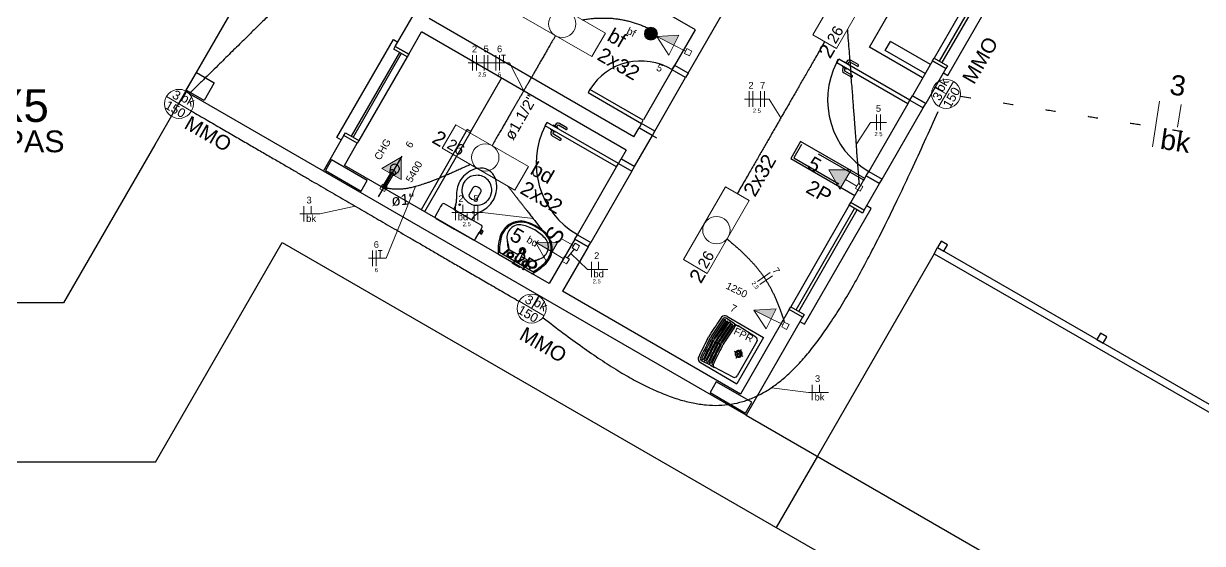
# Model space of a CAD drawing. Extents: x 175 to 700, y 53 to 250.
# Drawn here: x 375.33 to 386.81, y 181.59 to 186.64 of the extents above; entities that cross this region are included whole.
import ezdxf

# ---------------------------------------------------------------- set-up
doc = ezdxf.new("R2010")
doc.units = 0
doc.header["$LTSCALE"] = 2
for name, pattern in [('DOT2', [3.175, 0, -3.175]), ('HIDDEN', [9.525, 6.35, -3.175]), ('TRAÇO-2PTOS_P', [0.625, 0.25, -0.125, 0, -0.125, 0, -0.125])]:
    doc.linetypes.add(name, pattern=pattern)
doc.layers.get('0').update_dxf_attribs({"linetype": 'CONTINUOUS'})
for name, color, linetype in [('A-JANEL', 3, 'CONTINUOUS'), ('A-PARED', 5, 'CONTINUOUS'), ('A-PAREDE', 5, 'CONTINUOUS'), ('A-PISOS-NIVEL', 1, 'CONTINUOUS'), ('A-SOLEIRA', 1, 'CONTINUOUS'), ('ARQ-ALV-VISTA2', 2, 'CONTINUOUS'), ('ARQ-BNC-VISTA', 1, 'CONTINUOUS'), ('ARQ-COB-PROJ', 8, 'TRAÇO-2PTOS_P'), ('ARQ-ESQ-VISTA1', 2, 'CONTINUOUS')]:
    doc.layers.add(name, color=color, linetype=linetype)
for name, color, linetype, lineweight in [('EL-Condutos', 4, 'CONTINUOUS', 30), ('EL-Fios', 9, 'CONTINUOUS', 20), ('EL-Textos condutos', 7, 'CONTINUOUS', 20), ('EL-Textos fios', 7, 'CONTINUOUS', 20), ('EL-Textos pontos', 5, 'CONTINUOUS', 20), ('P-SIMBOL', 5, 'CONTINUOUS', 20)]:
    doc.layers.add(name, color=color, linetype=linetype, lineweight=lineweight)
doc.styles.add('Arial', font='arial.ttf')

msp = doc.modelspace()

# ---------------------------------------------------------------- hatches: boundary and pattern name
at = {"layer": 'P-SIMBOL', "linetype": 'Continuous'}
for points in [[(381.664, 186.433), (381.497, 186.517), (381.713, 186.53)], [(379.009, 185.127), (379.009, 185.343), (378.822, 185.235)], [(383.389, 185.221), (383.173, 185.22), (383.281, 185.033)], [(380.478, 184.422), (380.316, 184.516), (380.532, 184.515)], [(382.612, 183.772), (382.444, 183.856), (382.66, 183.869)]]:
    msp.add_hatch(color=256, dxfattribs=at).paths.add_polyline_path(points)

# ---------------------------------------------------------------- linework, layer by layer
at = {"color": 8, "linetype": 'Continuous'}
msp.add_line((381.649, 186.196), (381.674, 186.239), dxfattribs=at)
at = {"color": 8}
msp.add_line((383.248, 186.266), (383.268, 186.301), dxfattribs=at)
at = {"color": 251}
for p, q in [((384.197, 184.405), (384.232, 184.466)), ((384.197, 184.405), (387.421, 182.546)), ((384.232, 184.466), (387.396, 182.641))]:
    msp.add_line(p, q, dxfattribs=at)
at = {"layer": 'A-JANEL', "color": 251}
msp.add_line((382.917, 183.788), (382.787, 183.862), dxfattribs=at)
at = {"layer": 'A-PARED', "color": 251}
msp.add_lwpolyline([(377.191, 186.069), (377.091, 185.896), (376.918, 185.996), (377.018, 186.169)], close=True, dxfattribs=at)
at = {"layer": 'A-PAREDE', "color": 251}
for p, q in [((381.874, 186.583), (379.882, 187.732)), ((381.804, 186.161), (382.354, 187.114)), ((378.953, 186.421), (379.203, 186.855)), ((381.275, 185.543), (379.282, 186.692)), ((381.674, 186.236), (381.874, 186.583)), ((379.083, 186.346), (379.207, 186.562)), ((381.2, 185.413), (379.207, 186.562)), ((379.083, 186.346), (378.953, 186.421)), ((381.804, 186.161), (381.674, 186.236)), ((381.804, 186.161), (381.674, 186.236)), ((381.804, 186.161), (381.674, 186.236)), ((378.253, 185.208), (378.453, 185.555)), ((381.28, 185.252), (381.455, 185.555)), ((381.455, 185.555), (381.325, 185.63)), ((381.498, 185.53), (381.368, 185.605)), ((382.368, 182.835), (378.253, 185.208)), ((382.313, 183.04), (380.58, 184.039)), ((382.787, 183.862), (382.313, 183.04)), ((382.917, 183.788), (382.787, 183.862)), ((382.917, 183.788), (382.368, 182.835))]:
    msp.add_line(p, q, dxfattribs=at)
for points in [[(378.68, 185.118), (378.333, 185.318), (378.274, 185.214), (378.62, 185.014)], [(382.422, 182.959), (382.076, 183.159), (382.016, 183.055), (382.362, 182.855)]]:
    msp.add_lwpolyline(points, close=True, dxfattribs=at)
at = {"layer": 'A-PISOS-NIVEL', "color": 251}
for p, q in [((376.91, 185.983), (380.046, 191.418)), ((376.91, 185.983), (376.511, 185.29)), ((378.253, 185.208), (376.91, 185.983)), ((376.612, 185.465), (375.723, 183.926)), ((376.618, 182.376), (377.853, 184.515)), ((377.853, 184.515), (386.318, 179.632)), ((384.197, 184.405), (383.061, 182.435)), ((375.723, 183.926), (372.848, 183.926)), ((382.368, 182.835), (386.285, 180.575)), ((376.618, 182.376), (372.848, 182.376)), ((383.061, 182.435), (382.661, 181.742))]:
    msp.add_line(p, q, dxfattribs=at)
for points in [[(384.267, 184.527), (384.232, 184.466), (384.293, 184.431), (384.328, 184.492), (384.267, 184.527)], [(385.818, 183.632), (385.783, 183.571), (385.844, 183.536), (385.879, 183.597), (385.818, 183.632)]]:
    msp.add_lwpolyline(points, dxfattribs=at)
at = {"layer": 'A-SOLEIRA', "color": 251}
for p, q in [((381.647, 186.194), (381.37, 185.708)), ((379.687, 185.593), (379.987, 186.113)), ((381.48, 185.598), (381.779, 186.118))]:
    msp.add_line(p, q, dxfattribs=at)
msp.add_arc((381.343, 185.697), 0.583, 58.302, 148.302, dxfattribs=at)
at = {"layer": 'ARQ-ALV-VISTA2', "color": 251, "ltscale": 0.1}
msp.add_lwpolyline([(383.512, 185.119), (383.522, 185.136), (382.898, 185.496), (382.803, 185.331), (383.427, 184.971)], dxfattribs=at)
at = {"layer": 'ARQ-BNC-VISTA', "color": 251}
for p, q in [((383.567, 186.414), (384.316, 187.714)), ((382.255, 183.724), (382.172, 183.777)), ((382.181, 183.797), (382.538, 183.591)), ((382.255, 183.724), (382.292, 183.701)), ((381.988, 183.57), (382.004, 183.599)), ((382.021, 183.627), (382.004, 183.598)), ((382.037, 183.616), (382.022, 183.588)), ((382.049, 183.607), (382.035, 183.581)), ((382.256, 183.692), (382.259, 183.696)), ((382.463, 183.592), (382.289, 183.702)), ((382.006, 183.562), (382.022, 183.589)), ((382.02, 183.556), (382.035, 183.581)), ((382.035, 183.549), (382.049, 183.573)), ((382.044, 183.545), (382.058, 183.568)), ((382.063, 183.597), (382.049, 183.573)), ((382.071, 183.591), (382.058, 183.568)), ((382.06, 183.538), (382.072, 183.559)), ((382.069, 183.534), (382.081, 183.554)), ((382.085, 183.581), (382.072, 183.559)), ((382.093, 183.575), (382.081, 183.554)), ((382.084, 183.527), (382.095, 183.546)), ((382.093, 183.523), (382.104, 183.541)), ((382.106, 183.565), (382.095, 183.546)), ((382.114, 183.559), (382.104, 183.541)), ((382.108, 183.517), (382.118, 183.533)), ((382.127, 183.549), (382.118, 183.533)), ((382.119, 183.512), (382.128, 183.527)), ((382.136, 183.543), (382.128, 183.527)), ((382.134, 183.506), (382.142, 183.519)), ((382.15, 183.533), (382.142, 183.519)), ((382.538, 183.591), (382.278, 183.14)), ((382.473, 183.551), (382.28, 183.216)), ((382.338, 183.406), (382.253, 183.455)), ((382.271, 183.388), (382.295, 183.431)), ((382.32, 183.473), (382.295, 183.431)), ((381.922, 183.346), (382.278, 183.14)), ((382.021, 183.319), (381.934, 183.364)), ((382.021, 183.319), (382.06, 183.299)), ((382.05, 183.334), (382.047, 183.329)), ((382.24, 183.205), (382.057, 183.3))]:
    msp.add_line(p, q, dxfattribs=at)
for centre, radius, start, end in [((387.286, 180.218), 6.272, 145.3086, 147.0756), ((387.286, 180.218), 6.252, 145.3733, 147.0864), ((387.286, 180.218), 6.237, 145.3733, 147.0945), ((387.286, 180.218), 6.221, 145.3733, 147.1035), ((387.286, 180.218), 6.21, 145.3733, 147.1092), ((387.286, 180.218), 6.194, 145.3733, 147.1184), ((387.286, 180.218), 6.184, 145.3733, 147.1239), ((387.286, 180.218), 6.167, 145.3733, 147.1331), ((387.286, 180.218), 6.157, 145.3733, 147.1387), ((382.16, 183.759), 0.043, 59.4761, 137.4312), ((382.16, 183.758), 0.0225, 57.5313, 145.3733), ((382.16, 183.758), 0.00825, 322.2965, 148.4501), ((382.183, 183.743), 0.00847, 316.4696, 154.277), ((382.206, 183.729), 0.00855, 309.8437, 160.9029), ((382.227, 183.714), 0.00857, 309.4878, 161.2588), ((387.286, 180.218), 6.141, 145.3733, 147.1479), ((387.286, 180.218), 6.129, 145.3733, 147.1543), ((387.286, 180.218), 6.113, 145.3733, 147.1637), ((382.25, 183.698), 0.00851, 337.8973, 159.6621), ((382.277, 183.683), 0.0225, 57.5313, 145.0181), ((387.575, 180.719), 6.272, 152.97, 154.737), ((387.575, 180.719), 6.252, 152.9592, 154.6723), ((387.575, 180.719), 6.237, 152.9511, 154.6723), ((387.575, 180.719), 6.221, 152.9421, 154.6723), ((387.575, 180.719), 6.21, 152.9364, 154.6723), ((387.575, 180.719), 6.194, 152.9272, 154.6723), ((387.575, 180.719), 6.184, 152.9216, 154.6723), ((387.575, 180.719), 6.167, 152.9125, 154.6723), ((387.575, 180.719), 6.157, 152.9069, 154.6723), ((387.575, 180.719), 6.141, 152.8977, 154.6723), ((387.575, 180.719), 6.129, 152.8913, 154.6723), ((387.575, 180.719), 6.113, 152.8819, 154.6723), ((382.447, 183.566), 0.03, 330.0228, 57.5313), ((381.943, 183.383), 0.043, 162.6144, 240.5695), ((381.944, 183.384), 0.0225, 154.6723, 242.5143), ((381.944, 183.384), 0.00825, 151.5955, 337.7491), ((381.968, 183.371), 0.00847, 145.7686, 343.576), ((382.295, 183.431), 0.0341, 150.0228, 330.0228), ((382.295, 183.431), 0.0341, 150.0228, 330.0228), ((382.295, 183.431), 0.0341, 330.0228, 150.0228), ((382.295, 183.431), 0.0341, 330.0228, 150.0228), ((382.295, 183.431), 0.0219, 150.0228, 330.0228), ((382.295, 183.431), 0.0219, 150.0228, 330.0228), ((382.295, 183.431), 0.0219, 330.0228, 150.0228), ((382.295, 183.431), 0.0219, 330.0228, 150.0228), ((381.992, 183.359), 0.00855, 139.1427, 350.2019), ((382.016, 183.348), 0.00857, 138.7868, 350.5578), ((382.041, 183.336), 0.00851, 140.3834, 322.1483), ((382.068, 183.32), 0.0225, 155.0275, 242.5143), ((382.254, 183.231), 0.03, 242.5143, 330.0228)]:
    msp.add_arc(centre, radius, start, end, dxfattribs=at)
at = {"layer": 'ARQ-COB-PROJ', "color": 251, "linetype": 'HIDDEN', "ltscale": 0.04}
msp.add_lwpolyline([(383.512, 185.119), (382.905, 185.468), (382.831, 185.338), (383.437, 184.989)], dxfattribs=at)
at = {"layer": 'ARQ-ESQ-VISTA1', "color": 251}
for p, q in [((384.768, 187.297), (384.198, 186.309)), ((384.25, 186.279), (384.82, 187.267)), ((384.276, 186.264), (384.846, 187.252)), ((383.722, 186.383), (383.772, 186.469)), ((384.161, 186.245), (383.772, 186.469)), ((378.994, 186.362), (378.524, 185.548)), ((379.011, 186.352), (378.542, 185.538)), ((384.086, 186.115), (383.567, 186.414)), ((384.111, 186.158), (383.722, 186.383)), ((379.068, 186.32), (378.598, 185.506)), ((383.249, 186.263), (383.269, 186.298)), ((383.942, 185.863), (383.249, 186.263)), ((383.961, 185.898), (383.269, 186.298)), ((383.328, 186.27), (383.325, 186.265)), ((383.371, 186.245), (383.328, 186.27)), ((383.348, 186.275), (383.341, 186.262)), ((383.365, 186.265), (383.358, 186.252)), ((383.371, 186.245), (383.368, 186.24)), ((383.448, 186.229), (383.379, 186.269)), ((383.458, 186.246), (383.389, 186.286)), ((384.183, 186.283), (383.986, 185.941)), ((384.313, 186.208), (384.183, 186.283)), ((384.313, 186.208), (384.183, 186.283)), ((384.183, 186.283), (384.313, 186.208)), ((384.313, 186.208), (384.183, 186.283)), ((383.303, 186.226), (383.305, 186.231)), ((383.346, 186.201), (383.303, 186.226)), ((383.308, 186.206), (383.316, 186.219)), ((383.388, 186.125), (383.319, 186.165)), ((383.325, 186.196), (383.333, 186.209)), ((383.398, 186.142), (383.329, 186.182)), ((383.346, 186.201), (383.348, 186.206)), ((384.313, 186.208), (384.116, 185.866)), ((383.942, 185.863), (383.961, 185.898)), ((383.961, 185.898), (383.986, 185.941)), ((383.961, 185.898), (384.091, 185.823)), ((383.986, 185.941), (384.116, 185.866)), ((384.116, 185.866), (383.986, 185.941)), ((383.942, 185.863), (383.562, 185.205)), ((383.692, 185.13), (384.091, 185.823)), ((384.091, 185.823), (384.116, 185.866)), ((380.412, 185.648), (380.432, 185.683)), ((381.125, 185.283), (380.432, 185.683)), ((380.622, 185.631), (380.552, 185.671)), ((378.583, 185.48), (378.453, 185.555)), ((379.653, 185.613), (379.203, 184.833)), ((379.687, 185.593), (379.238, 184.813)), ((379.687, 185.593), (379.653, 185.613)), ((381.105, 185.249), (380.412, 185.648)), ((380.466, 185.611), (380.468, 185.616)), ((380.509, 185.586), (380.466, 185.611)), ((380.471, 185.591), (380.479, 185.604)), ((380.552, 185.51), (380.482, 185.55)), ((380.491, 185.655), (380.488, 185.65)), ((380.489, 185.581), (380.496, 185.594)), ((380.534, 185.63), (380.491, 185.655)), ((380.562, 185.527), (380.492, 185.567)), ((380.511, 185.66), (380.504, 185.647)), ((380.509, 185.586), (380.512, 185.591)), ((380.529, 185.65), (380.521, 185.637)), ((380.534, 185.63), (380.532, 185.625)), ((380.612, 185.614), (380.542, 185.654)), ((381.275, 185.543), (381.325, 185.63)), ((378.458, 185.263), (378.583, 185.48)), ((378.789, 184.957), (379.019, 185.355)), ((381.125, 185.283), (381.15, 185.327)), ((381.2, 185.413), (381.15, 185.327)), ((381.28, 185.252), (381.15, 185.327)), ((381.15, 185.327), (381.28, 185.252)), ((380.45, 184.114), (378.458, 185.263)), ((378.906, 185.244), (378.901, 185.21)), ((380.725, 184.59), (381.105, 185.249)), ((381.255, 185.208), (380.855, 184.515)), ((381.105, 185.249), (381.125, 185.283)), ((381.125, 185.283), (381.255, 185.208)), ((381.255, 185.208), (381.28, 185.252)), ((383.537, 185.162), (383.562, 185.205)), ((383.562, 185.205), (383.692, 185.13)), ((378.911, 185.198), (378.826, 185.051)), ((378.852, 185.036), (378.937, 185.183)), ((378.937, 185.183), (378.911, 185.198)), ((378.948, 185.174), (378.98, 185.202)), ((383.387, 184.902), (383.537, 185.162)), ((383.537, 185.162), (383.667, 185.087)), ((383.667, 185.087), (383.537, 185.162)), ((383.667, 185.087), (383.692, 185.13)), ((378.826, 185.051), (378.852, 185.036)), ((379.709, 185.047), (379.667, 184.973)), ((379.744, 184.929), (379.786, 185.003)), ((383.517, 184.827), (383.667, 185.087)), ((379.394, 184.863), (379.379, 184.837)), ((379.406, 184.882), (379.394, 184.863)), ((379.521, 184.838), (379.431, 184.89)), ((379.541, 184.879), (379.521, 184.838)), ((383.372, 184.876), (382.802, 183.888)), ((383.517, 184.827), (383.387, 184.902)), ((379.379, 184.837), (379.343, 184.773)), ((379.349, 184.749), (379.529, 184.645)), ((379.699, 184.735), (379.724, 184.773)), ((382.854, 183.859), (383.424, 184.846)), ((382.88, 183.844), (383.45, 184.831)), ((379.529, 184.645), (379.708, 184.542)), ((379.789, 184.683), (379.699, 184.735)), ((379.784, 184.638), (379.795, 184.657)), ((379.794, 184.632), (379.784, 184.638)), ((379.796, 184.635), (379.794, 184.632)), ((379.809, 184.627), (379.796, 184.635)), ((379.733, 184.549), (379.769, 184.612)), ((379.769, 184.612), (379.779, 184.606)), ((379.779, 184.606), (379.778, 184.603)), ((379.778, 184.603), (379.791, 184.595)), ((379.791, 184.595), (379.8, 184.611)), ((379.8, 184.611), (379.809, 184.627)), ((380.7, 184.547), (380.45, 184.114)), ((380.7, 184.547), (380.725, 184.59)), ((380.83, 184.472), (380.7, 184.547)), ((380.7, 184.547), (380.83, 184.472)), ((380.725, 184.59), (380.855, 184.515)), ((380.29, 184.229), (379.967, 184.416)), ((379.996, 184.399), (380.058, 184.452)), ((379.997, 184.398), (380.064, 184.443)), ((380.15, 184.393), (380.064, 184.443)), ((380.13, 184.363), (380.184, 184.442)), ((380.164, 184.344), (380.204, 184.43)), ((380.83, 184.472), (380.58, 184.039)), ((380.83, 184.472), (380.855, 184.515)), ((379.955, 184.4), (380.282, 184.211)), ((380.262, 184.329), (380.179, 184.377)), ((380.257, 184.249), (380.267, 184.266)), ((380.26, 184.247), (380.27, 184.264)), ((380.261, 184.255), (380.262, 184.27)), ((380.263, 184.26), (380.265, 184.267))]:
    msp.add_line(p, q, dxfattribs=at)
at = {"layer": 'ARQ-ESQ-VISTA1', "color": 251, "linetype": 'Continuous'}
for p, q in [((381.649, 186.193), (381.674, 186.236)), ((381.779, 186.118), (381.649, 186.193)), ((381.804, 186.161), (381.674, 186.236)), ((381.804, 186.161), (381.779, 186.118)), ((380.847, 186.003), (380.83, 185.973)), ((380.83, 185.973), (381.35, 185.673)), ((381.367, 185.703), (380.847, 186.003)), ((381.35, 185.673), (381.325, 185.63)), ((381.35, 185.673), (381.367, 185.703)), ((381.48, 185.598), (381.35, 185.673)), ((381.325, 185.63), (381.455, 185.555)), ((381.455, 185.555), (381.48, 185.598))]:
    msp.add_line(p, q, dxfattribs=at)
at = {"layer": 'ARQ-ESQ-VISTA1', "color": 251}
for points in [[(384.288, 186.164), (384.332, 186.14), (384.981, 187.266), (384.938, 187.291)], [(378.428, 185.511), (378.385, 185.536), (378.934, 186.489), (378.978, 186.464)], [(382.892, 183.744), (382.936, 183.719), (383.585, 184.846), (383.542, 184.871)], [(379.521, 184.838), (379.61, 184.786), (379.699, 184.735)], [(379.784, 184.638), (379.769, 184.612)], [(379.779, 184.606), (379.794, 184.632)]]:
    msp.add_lwpolyline(points, dxfattribs=at)
for points in [[(379.083, 186.346), (379.068, 186.32), (378.938, 186.395), (378.953, 186.421)], [(384.328, 186.234), (384.313, 186.208), (384.183, 186.283), (384.198, 186.309)], [(378.598, 185.506), (378.583, 185.48), (378.453, 185.555), (378.468, 185.581)], [(383.517, 184.827), (383.502, 184.801), (383.372, 184.876), (383.387, 184.902)], [(382.932, 183.814), (382.917, 183.788), (382.787, 183.862), (382.802, 183.888)]]:
    msp.add_lwpolyline(points, close=True, dxfattribs=at)
for centre, radius in [((379.579, 184.882), 0.0075), ((379.709, 184.807), 0.0075), ((380.072, 184.393), 0.03), ((380.072, 184.393), 0.02), ((380.218, 184.309), 0.03), ((380.218, 184.309), 0.02), ((380.288, 184.3), 0.04), ((380.288, 184.3), 0.037)]:
    msp.add_circle(centre, radius, dxfattribs=at)
for centre, radius, start, end in [((383.961, 185.899), 0.8, 152.8888, 240.0945), ((383.374, 186.26), 0.03, 60.0228, 150.0228), ((383.374, 186.26), 0.01, 60.0228, 150.0228), ((383.453, 186.237), 0.01, 240.0228, 60.0228), ((383.334, 186.191), 0.03, 150.0228, 240.0228), ((383.334, 186.191), 0.01, 150.0228, 240.0228), ((383.393, 186.133), 0.01, 240.0228, 60.0228), ((380.537, 185.645), 0.03, 60.0228, 150.0228), ((381.124, 185.284), 0.8, 152.8888, 240.0945), ((380.497, 185.576), 0.03, 150.0228, 240.0228), ((380.497, 185.576), 0.01, 150.0228, 240.0228), ((380.537, 185.645), 0.01, 60.0228, 150.0228), ((380.617, 185.622), 0.01, 240.0228, 60.0228), ((380.557, 185.519), 0.01, 240.0228, 60.0228), ((378.919, 185.199), 0.021, 150.0228, 176.4528), ((378.919, 185.199), 0.021, 123.5928, 150.0228), ((378.941, 185.238), 0.0357, 150.0228, 171.433), ((378.921, 185.195), 0.0258, 99.8284, 123.5928), ((378.941, 185.238), 0.0357, 125.0377, 150.0228), ((378.922, 185.191), 0.0303, 79.0663, 99.8284), ((378.944, 185.234), 0.0407, 101.6563, 125.0377), ((378.921, 185.185), 0.0359, 60.0228, 79.0663), ((378.945, 185.23), 0.045, 80.236, 101.6563), ((378.921, 185.185), 0.0359, 40.9793, 60.0228), ((378.925, 185.189), 0.0303, 20.2172, 40.9793), ((378.944, 185.225), 0.0505, 60.0228, 80.236), ((378.944, 185.225), 0.0505, 39.8096, 60.0228), ((378.957, 185.229), 0.0357, 310.5734, 330.0228), ((378.948, 185.228), 0.045, 18.3893, 39.8096), ((378.957, 185.229), 0.0357, 330.0228, 355.0079), ((378.952, 185.23), 0.0407, 355.0079, 18.3893), ((379.798, 184.994), 0.245, 100.6038, 123.0599), ((379.784, 185.086), 0.152, 60.1993, 101.4599), ((379.783, 185.087), 0.152, 18.5857, 59.8463), ((378.924, 185.199), 0.0258, 176.4528, 200.2172), ((378.928, 185.201), 0.0303, 200.2172, 214.247), ((378.931, 185.199), 0.0303, 265.7986, 279.8284), ((378.932, 185.194), 0.0258, 279.8284, 303.5928), ((378.934, 185.19), 0.021, 303.5928, 330.0228), ((378.934, 185.19), 0.021, 330.0228, 356.4528), ((378.929, 185.191), 0.0258, 356.4528, 20.2172), ((379.785, 184.998), 0.233, 141.5696, 161.3401), ((379.799, 184.99), 0.248, 122.6074, 142.0789), ((379.754, 185.017), 0.155, 125.7383, 159.744), ((379.748, 185.018), 0.15, 85.1957, 124.0372), ((379.746, 185.018), 0.15, 60.7131, 84.4904), ((379.743, 185.02), 0.15, 35.5552, 59.3325), ((379.742, 185.022), 0.15, 356.0084, 34.8499), ((379.696, 185.054), 0.245, 356.9857, 19.4418), ((379.816, 184.972), 0.269, 173.744, 187.933), ((379.819, 184.978), 0.272, 159.7048, 175.2352), ((379.742, 185.022), 0.142, 160.1277, 197.0371), ((379.749, 185.025), 0.149, 197.2896, 239.648), ((379.731, 185.033), 0.0256, 85.6705, 147.598), ((379.723, 184.981), 0.078, 37.4029, 82.6427), ((379.763, 185.014), 0.0256, 332.4476, 34.3751), ((379.737, 185.026), 0.155, 320.3016, 354.3073), ((379.692, 185.052), 0.248, 337.9667, 357.4382), ((379.422, 184.874), 0.0182, 60.596, 152.5459), ((379.338, 184.952), 0.215, 339.9769, 345.4295), ((379.398, 184.927), 0.151, 348.933, 2.8453), ((379.729, 184.993), 0.0653, 197.0875, 282.9581), ((379.747, 185.026), 0.149, 240.3976, 282.756), ((379.748, 185.019), 0.142, 283.0085, 319.9179), ((379.672, 185.064), 0.272, 304.8104, 320.3408), ((379.706, 185.044), 0.233, 318.7054, 338.476), ((379.358, 184.764), 0.0179, 149.6157, 240.3624), ((379.89, 184.634), 0.215, 134.6161, 140.0687), ((379.838, 184.674), 0.151, 117.2003, 131.1126), ((379.668, 185.057), 0.269, 292.1126, 306.3016), ((379.78, 184.667), 0.0182, 327.4997, 59.4496), ((380.174, 184.511), 0.21, 68.1482, 165.1343), ((380.177, 184.512), 0.2, 67.9079, 164.7411), ((380.162, 184.563), 0.123, 77.6098, 190.5825), ((380.098, 184.269), 0.424, 60.0228, 77.6098), ((380.031, 184.154), 0.587, 60.0228, 67.9079), ((380.031, 184.154), 0.595, 60.0228, 68.1482), ((380.098, 184.269), 0.424, 42.4358, 60.0228), ((380.031, 184.154), 0.587, 52.1377, 60.0228), ((380.031, 184.154), 0.595, 51.8974, 60.0228), ((379.717, 184.557), 0.0179, 239.6832, 330.4299), ((380.471, 184.432), 0.518, 165.1343, 183.5727), ((380.471, 184.432), 0.505, 164.7411, 181.8156), ((386.728, 185.194), 6.719, 185.5825, 186.188), ((386.646, 185.774), 6.719, 190.5825, 191.3505), ((380.32, 184.472), 0.123, 289.4631, 42.4358), ((380.269, 184.459), 0.2, 315.3045, 52.1377), ((380.269, 184.456), 0.21, 314.9113, 51.8974), ((380.062, 184.471), 0.0137, 186.188, 248.2939), ((380.07, 184.454), 0.0126, 191.3505, 240.0228), ((380.191, 184.431), 0.0315, 267.9716, 212.79), ((380.191, 184.431), 0.021, 280.9483, 200.3137), ((380.194, 184.435), 0.0118, 334.8352, 145.2104), ((380.145, 184.351), 0.03, 98.8271, 21.2185), ((380.145, 184.351), 0.02, 140.398, 339.6476), ((380.052, 184.674), 0.518, 296.4729, 314.9113), ((380.052, 184.674), 0.505, 298.23, 315.3045), ((378.122, 190.691), 6.719, 288.9569, 289.4631), ((377.578, 190.471), 6.719, 293.9924, 294.4631)]:
    msp.add_arc(centre, radius, start, end, dxfattribs=at)
at = {"layer": 'EL-Condutos', "linetype": 'DOT2', "ltscale": 0.05}
for points in [[(374.628, 185.712), (374.786, 185.977), (374.935, 186.227), (375.075, 186.46), (375.206, 186.68), (375.329, 186.887), (375.445, 187.082), (375.555, 187.266), (375.66, 187.441), (375.759, 187.608), (375.854, 187.768), (375.946, 187.921), (376.035, 188.07), (376.121, 188.215), (376.207, 188.358), (376.291, 188.5), (376.376, 188.642), (376.461, 188.785), (376.547, 188.93), (376.636, 189.079), (376.727, 189.232), (376.822, 189.391), (376.921, 189.557), (377.025, 189.731), (377.135, 189.915), (377.251, 190.109), (377.374, 190.315), (377.504, 190.534), (377.643, 190.767), (377.791, 191.015), (377.949, 191.28)], [(384.456, 185.937), (384.761, 185.889), (385.05, 185.843), (385.322, 185.8), (385.579, 185.76), (385.821, 185.721), (386.049, 185.685), (386.263, 185.651), (386.464, 185.619), (386.654, 185.589), (386.831, 185.562), (386.998, 185.535), (387.155, 185.511), (387.302, 185.489), (387.44, 185.467), (387.57, 185.448), (387.693, 185.43), (387.809, 185.413), (387.918, 185.398), (388.022, 185.383), (388.121, 185.37), (388.216, 185.358), (388.308, 185.346), (388.397, 185.336), (388.483, 185.326), (388.568, 185.317), (388.652, 185.309), (388.736, 185.301), (388.821, 185.293), (388.906, 185.286), (388.994, 185.279)]]:
    msp.add_spline(points, degree=3, dxfattribs=at)
at = {"layer": 'EL-Condutos', "linetype": 'Continuous'}
for points in [[(378.587, 187.574), (378.519, 187.507), (378.454, 187.443), (378.392, 187.382), (378.334, 187.325), (378.278, 187.27), (378.225, 187.218), (378.174, 187.168), (378.125, 187.12), (378.077, 187.073), (378.031, 187.028), (377.986, 186.983), (377.942, 186.94), (377.898, 186.896), (377.854, 186.853), (377.81, 186.81), (377.766, 186.767), (377.721, 186.723), (377.675, 186.678), (377.628, 186.632), (377.58, 186.584), (377.529, 186.535), (377.477, 186.483), (377.422, 186.429), (377.365, 186.373), (377.304, 186.313), (377.241, 186.251), (377.174, 186.185), (377.103, 186.115), (377.028, 186.042), (376.949, 185.964)], [(380.773, 186.681), (380.797, 186.685), (380.821, 186.688), (380.844, 186.691), (380.867, 186.693), (380.89, 186.695), (380.912, 186.696), (380.934, 186.697), (380.956, 186.698), (380.978, 186.698), (380.999, 186.698), (381.021, 186.697), (381.042, 186.696), (381.063, 186.695), (381.084, 186.693), (381.105, 186.69), (381.125, 186.687), (381.146, 186.684), (381.166, 186.68), (381.187, 186.676), (381.207, 186.672), (381.227, 186.667), (381.248, 186.661), (381.268, 186.655), (381.288, 186.649), (381.309, 186.642), (381.329, 186.635), (381.349, 186.627), (381.37, 186.619), (381.39, 186.61), (381.411, 186.601)], [(383.353, 186.585), (383.361, 186.477), (383.369, 186.373), (383.377, 186.275), (383.384, 186.182), (383.39, 186.093), (383.397, 186.01), (383.403, 185.931), (383.408, 185.856), (383.414, 185.786), (383.419, 185.72), (383.423, 185.658), (383.428, 185.6), (383.432, 185.545), (383.436, 185.495), (383.439, 185.448), (383.442, 185.404), (383.445, 185.364), (383.448, 185.327), (383.451, 185.293), (383.453, 185.262), (383.455, 185.234), (383.457, 185.208), (383.459, 185.185), (383.461, 185.164), (383.462, 185.145), (383.463, 185.129), (383.464, 185.115), (383.465, 185.102), (383.466, 185.091), (383.467, 185.082)], [(380.512, 186.527), (380.484, 186.478), (380.457, 186.432), (380.432, 186.388), (380.409, 186.347), (380.386, 186.308), (380.364, 186.271), (380.344, 186.235), (380.324, 186.201), (380.306, 186.169), (380.288, 186.137), (380.27, 186.107), (380.253, 186.077), (380.236, 186.048), (380.22, 186.02), (380.203, 185.991), (380.187, 185.963), (380.17, 185.934), (380.154, 185.905), (380.136, 185.875), (380.119, 185.845), (380.101, 185.814), (380.082, 185.781), (380.062, 185.747), (380.042, 185.712), (380.021, 185.675), (379.998, 185.635), (379.974, 185.594), (379.949, 185.551), (379.922, 185.504), (379.894, 185.456)], [(383.132, 186.469), (383.096, 186.405), (383.061, 186.344), (383.027, 186.286), (382.996, 186.231), (382.965, 186.178), (382.936, 186.127), (382.907, 186.078), (382.88, 186.03), (382.854, 185.984), (382.828, 185.94), (382.803, 185.896), (382.779, 185.853), (382.754, 185.811), (382.73, 185.769), (382.706, 185.728), (382.683, 185.686), (382.659, 185.645), (382.634, 185.603), (382.61, 185.56), (382.585, 185.516), (382.559, 185.472), (382.533, 185.426), (382.505, 185.378), (382.477, 185.329), (382.448, 185.278), (382.417, 185.225), (382.386, 185.17), (382.352, 185.112), (382.317, 185.051), (382.281, 184.987)], [(376.969, 185.792), (377.12, 185.705), (377.261, 185.623), (377.394, 185.546), (377.519, 185.473), (377.637, 185.405), (377.749, 185.34), (377.854, 185.279), (377.954, 185.221), (378.049, 185.165), (378.141, 185.112), (378.229, 185.061), (378.315, 185.011), (378.399, 184.963), (378.481, 184.915), (378.563, 184.867), (378.645, 184.82), (378.727, 184.772), (378.811, 184.724), (378.896, 184.674), (378.985, 184.623), (379.076, 184.57), (379.172, 184.514), (379.272, 184.456), (379.377, 184.395), (379.488, 184.33), (379.606, 184.262), (379.731, 184.189), (379.864, 184.112), (380.006, 184.03), (380.156, 183.943)], [(380.392, 183.782), (380.588, 183.632), (380.774, 183.497), (380.951, 183.375), (381.119, 183.268), (381.279, 183.176), (381.432, 183.098), (381.578, 183.035), (381.717, 182.986), (381.851, 182.953), (381.979, 182.934), (382.102, 182.93), (382.221, 182.941), (382.336, 182.967), (382.448, 183.009), (382.557, 183.065), (382.664, 183.137), (382.77, 183.225), (382.874, 183.327), (382.978, 183.445), (383.082, 183.579), (383.186, 183.729), (383.292, 183.894), (383.399, 184.075), (383.508, 184.272), (383.62, 184.485), (383.735, 184.713), (383.854, 184.958), (383.977, 185.219), (384.105, 185.497), (384.238, 185.79)], [(379.683, 185.273), (379.633, 185.25), (379.586, 185.229), (379.542, 185.208), (379.499, 185.19), (379.459, 185.172), (379.42, 185.156), (379.384, 185.141), (379.349, 185.127), (379.316, 185.114), (379.285, 185.102), (379.255, 185.091), (379.226, 185.082), (379.199, 185.073), (379.174, 185.065), (379.149, 185.058), (379.126, 185.052), (379.103, 185.047), (379.082, 185.043), (379.061, 185.039), (379.041, 185.036), (379.022, 185.034), (379.004, 185.033), (378.986, 185.032), (378.968, 185.032), (378.951, 185.032), (378.934, 185.033), (378.917, 185.035), (378.9, 185.037), (378.883, 185.039), (378.866, 185.042)], [(380.048, 185.062), (380.069, 185.035), (380.089, 185.009), (380.109, 184.984), (380.129, 184.959), (380.147, 184.935), (380.166, 184.911), (380.184, 184.888), (380.201, 184.866), (380.218, 184.844), (380.235, 184.823), (380.251, 184.803), (380.266, 184.783), (380.281, 184.764), (380.296, 184.745), (380.31, 184.727), (380.324, 184.709), (380.338, 184.692), (380.35, 184.676), (380.363, 184.66), (380.375, 184.644), (380.387, 184.629), (380.398, 184.615), (380.409, 184.601), (380.42, 184.587), (380.43, 184.574), (380.44, 184.561), (380.45, 184.549), (380.459, 184.538), (380.468, 184.526), (380.476, 184.516)], [(382.181, 184.549), (382.212, 184.524), (382.241, 184.499), (382.269, 184.474), (382.296, 184.45), (382.322, 184.427), (382.346, 184.403), (382.37, 184.38), (382.393, 184.357), (382.415, 184.334), (382.436, 184.311), (382.456, 184.288), (382.476, 184.265), (382.494, 184.242), (382.512, 184.218), (382.53, 184.194), (382.546, 184.17), (382.563, 184.145), (382.578, 184.119), (382.593, 184.093), (382.608, 184.066), (382.622, 184.038), (382.636, 184.01), (382.65, 183.98), (382.663, 183.949), (382.676, 183.917), (382.689, 183.884), (382.702, 183.85), (382.714, 183.814), (382.727, 183.777), (382.739, 183.739)], [(380.627, 184.364), (380.63, 184.368), (380.633, 184.372), (380.636, 184.375), (380.638, 184.378), (380.641, 184.381), (380.643, 184.384), (380.645, 184.387), (380.647, 184.39), (380.649, 184.392), (380.651, 184.395), (380.653, 184.397), (380.655, 184.4), (380.657, 184.402), (380.659, 184.405), (380.661, 184.407), (380.663, 184.409), (380.665, 184.412), (380.667, 184.414), (380.669, 184.417), (380.671, 184.419), (380.673, 184.422), (380.675, 184.424), (380.677, 184.427), (380.679, 184.43), (380.681, 184.433), (380.684, 184.436), (380.686, 184.439), (380.689, 184.442), (380.692, 184.446), (380.695, 184.45)]]:
    msp.add_spline(points, degree=3, dxfattribs=at)
at = {"layer": 'EL-Fios'}
for p, q in [((379.705, 186.187), (379.705, 186.337)), ((379.743, 186.187), (379.743, 186.337)), ((379.818, 186.187), (379.818, 186.337)), ((379.855, 186.187), (379.855, 186.337)), ((379.93, 186.187), (379.93, 186.337)), ((379.968, 186.187), (379.968, 186.337)), ((379.985, 186.337), (380.025, 186.337)), ((380.005, 186.262), (380.005, 186.337)), ((382.397, 185.835), (382.397, 185.985)), ((382.434, 185.835), (382.434, 185.985)), ((382.509, 185.835), (382.509, 185.985)), ((382.547, 185.835), (382.547, 185.985)), ((386.323, 185.444), (386.39, 185.889)), ((386.567, 185.635), (386.601, 185.858)), ((383.637, 185.608), (383.637, 185.758)), ((383.674, 185.608), (383.674, 185.758)), ((378.062, 184.717), (378.062, 184.867)), ((378.133, 184.792), (378.133, 184.867)), ((379.539, 184.732), (379.539, 184.882)), ((379.61, 184.807), (379.61, 184.882)), ((379.719, 184.732), (379.719, 184.882)), ((379.756, 184.732), (379.756, 184.882)), ((378.73, 184.285), (378.73, 184.435)), ((378.768, 184.285), (378.768, 184.435)), ((378.785, 184.435), (378.825, 184.435)), ((378.805, 184.36), (378.805, 184.435)), ((380.861, 184.177), (380.861, 184.327)), ((380.932, 184.252), (380.932, 184.327)), ((382.479, 184.136), (382.602, 184.222)), ((382.501, 184.105), (382.623, 184.191)), ((383.011, 182.979), (383.011, 183.129)), ((383.082, 183.054), (383.082, 183.129))]:
    msp.add_line(p, q, dxfattribs=at)
at = {"layer": 'EL-Textos fios'}
for p, q in [((380.063, 186.262), (379.661, 186.262)), ((380.203, 185.991), (380.063, 186.262)), ((382.591, 185.91), (382.352, 185.91)), ((382.706, 185.728), (382.591, 185.91)), ((383.438, 185.466), (383.577, 185.683)), ((383.577, 185.683), (383.734, 185.683)), ((379.149, 185.058), (378.863, 184.36)), ((378.563, 184.867), (378.219, 184.792)), ((378.219, 184.792), (378.024, 184.792)), ((379.801, 184.807), (379.502, 184.807)), ((380.294, 184.748), (379.801, 184.807)), ((380.661, 184.407), (380.823, 184.252)), ((378.863, 184.36), (378.693, 184.36)), ((380.823, 184.252), (381.021, 184.252)), ((382.613, 183.101), (382.974, 183.054)), ((382.974, 183.054), (383.169, 183.054))]:
    msp.add_line(p, q, dxfattribs=at)
at = {"layer": 'P-SIMBOL'}
for p, q in [((383.017, 186.535), (383.425, 187.242)), ((383.246, 186.402), (383.654, 187.109)), ((380.291, 186.96), (380.998, 186.552)), ((380.158, 186.73), (380.865, 186.322)), ((380.998, 186.552), (380.865, 186.322)), ((381.713, 186.53), (381.497, 186.517)), ((381.497, 186.517), (381.664, 186.433)), ((381.497, 186.517), (381.616, 186.336)), ((381.616, 186.336), (381.713, 186.53)), ((383.017, 186.535), (383.246, 186.402)), ((381.664, 186.433), (381.779, 186.376)), ((381.768, 186.352), (381.791, 186.4)), ((381.815, 186.329), (381.768, 186.352)), ((381.791, 186.4), (381.839, 186.376)), ((381.839, 186.376), (381.815, 186.329)), ((384.314, 185.96), (384.192, 186.03)), ((384.244, 185.837), (384.385, 186.082)), ((376.724, 185.934), (376.969, 185.793)), ((376.847, 185.863), (376.917, 185.986)), ((379.541, 185.66), (379.409, 185.431)), ((379.541, 185.66), (380.248, 185.252)), ((378.822, 185.235), (379.009, 185.343)), ((379.009, 185.343), (379.009, 185.127)), ((379.409, 185.431), (380.116, 185.023)), ((379.009, 185.127), (378.822, 185.235)), ((380.248, 185.252), (380.116, 185.023)), ((383.173, 185.22), (383.389, 185.221)), ((383.281, 185.033), (383.173, 185.22)), ((383.389, 185.221), (383.281, 185.033)), ((378.916, 185.181), (378.852, 185.07)), ((383.335, 185.127), (383.446, 185.063)), ((378.802, 185.037), (378.829, 185.083)), ((378.848, 185.011), (378.802, 185.037)), ((378.829, 185.083), (378.875, 185.057)), ((378.875, 185.057), (378.848, 185.011)), ((381.759, 184.347), (382.167, 185.054)), ((382.167, 185.054), (382.396, 184.921)), ((383.433, 185.04), (383.459, 185.086)), ((383.479, 185.014), (383.433, 185.04)), ((383.459, 185.086), (383.505, 185.06)), ((383.505, 185.06), (383.479, 185.014)), ((381.988, 184.214), (382.396, 184.921)), ((380.316, 184.516), (380.478, 184.422)), ((380.423, 184.328), (380.316, 184.516)), ((380.316, 184.516), (380.532, 184.515)), ((380.577, 184.548), (380.688, 184.484)), ((380.532, 184.515), (380.423, 184.328)), ((380.478, 184.422), (380.588, 184.357)), ((380.675, 184.461), (380.702, 184.507)), ((380.721, 184.434), (380.675, 184.461)), ((380.702, 184.507), (380.747, 184.48)), ((380.747, 184.48), (380.721, 184.434)), ((380.575, 184.334), (380.601, 184.38)), ((380.62, 184.307), (380.575, 184.334)), ((380.601, 184.38), (380.647, 184.353)), ((380.647, 184.353), (380.62, 184.307)), ((381.759, 184.347), (381.988, 184.214)), ((380.157, 183.942), (380.401, 183.801)), ((380.279, 183.871), (380.35, 183.994)), ((382.444, 183.856), (382.66, 183.869)), ((382.444, 183.856), (382.612, 183.772)), ((382.564, 183.675), (382.444, 183.856)), ((382.66, 183.869), (382.564, 183.675)), ((382.612, 183.772), (382.727, 183.715)), ((382.715, 183.692), (382.738, 183.739)), ((382.738, 183.739), (382.786, 183.716)), ((382.786, 183.716), (382.762, 183.668)), ((382.762, 183.668), (382.715, 183.692))]:
    msp.add_line(p, q, dxfattribs=at)
at = {"layer": 'P-SIMBOL', "const_width": 0.0625}
msp.add_lwpolyline([(381.472, 186.545, 1), (381.409, 186.545, 1)], format="xyb", close=True, dxfattribs=at)
at = {"layer": 'P-SIMBOL'}
for centre, radius in [((380.578, 186.641), 0.133), ((381.441, 186.545), 0.0625), ((381.44, 186.545), 0.0625), ((384.314, 185.96), 0.141), ((376.847, 185.863), 0.141), ((379.829, 185.342), 0.133), ((382.078, 184.634), 0.133), ((380.279, 183.871), 0.141)]:
    msp.add_circle(centre, radius, dxfattribs=at)

# ---------------------------------------------------------------- texts
at = {"layer": 'EL-Textos condutos', "char_height": 0.1059, "attachment_point": 8, "line_spacing_factor": 0.798, "style": 'Arial'}
for s, insert, width, rotation in [('ø1.1/2"', (380.221, 185.704), 0.88956, 60.0231), ('ø1"', (379.031, 184.876), 0.38124, 4.7842)]:
    msp.add_mtext(s, dxfattribs=dict(at, insert=insert, width=width, rotation=rotation))
at = {"layer": 'EL-Textos fios', "attachment_point": 8, "line_spacing_factor": 0.798, "style": 'Arial'}
for s, insert, char_height, width in [('2', (379.724, 186.364), 0.0653, 0.07837), ('5', (379.837, 186.364), 0.0653, 0.07837), ('6', (379.968, 186.364), 0.0653, 0.07837), ('2.5', (379.799, 186.127), 0.0406, 0.14614), ('6', (379.968, 186.127), 0.0406, 0.04871), ('2', (382.415, 186.011), 0.0653, 0.07837), ('7', (382.528, 186.011), 0.0653, 0.07837), ('2.5', (382.472, 185.775), 0.0406, 0.14614), ('5', (383.656, 185.785), 0.0653, 0.07837), ('2.5', (383.656, 185.548), 0.0406, 0.14614), ('3', (378.114, 184.893), 0.0653, 0.07837), ('2', (379.592, 184.908), 0.0653, 0.07837), ('5', (379.738, 184.908), 0.0653, 0.07837), ('bk', (378.133, 184.714), 0.0653, 0.15673), ('bd', (379.611, 184.729), 0.0653, 0.15673), ('2.5', (379.648, 184.672), 0.0406, 0.14614), ('6', (378.768, 184.461), 0.0653, 0.07837), ('2', (380.913, 184.353), 0.0653, 0.07837), ('6', (378.768, 184.225), 0.0406, 0.04871), ('bd', (380.932, 184.174), 0.0653, 0.15673), ('2.5', (380.913, 184.116), 0.0406, 0.14614), ('3', (383.063, 183.156), 0.0653, 0.07837), ('bk', (383.082, 182.976), 0.0653, 0.15673)]:
    msp.add_mtext(s, dxfattribs=dict(at, insert=insert, char_height=char_height, width=width))
for s, insert, char_height, width, rotation in [('3', (386.556, 185.943), 0.196, 0.2351, 351.5325), ('bk', (386.532, 185.403), 0.1959, 0.4702, 351.5325), ('7', (382.634, 184.222), 0.0653, 0.07837, 305.1), ('2.5', (382.441, 184.086), 0.0406, 0.14614, 305.1)]:
    msp.add_mtext(s, dxfattribs=dict(at, insert=insert, char_height=char_height, width=width, rotation=rotation))
at = {"layer": 'EL-Textos pontos', "line_spacing_factor": 0.798, "style": 'Arial'}
for s, insert, char_height, width, attachment_point, rotation in [('bf', (381.003, 186.484), 0.1412, 0.33888, 7, 330.0008), ('bf', (381.234, 186.529), 0.0706, 0.16944, 8, 333.5179), ('MMO', (384.708, 186.251), 0.1412, 0.50832, 8, 60.0001), ('2x32', (380.906, 186.297), 0.1412, 0.67776, 7, 330.0008), ('2', (383.185, 186.294), 0.141, 0.16944, 7, 60.0001), ('5', (381.51, 186.18), 0.0706, 0.08472, 8, 333.5179), ('bk', (384.314, 186.025), 0.0882, 0.2118, 8, 60.0001), ('150', (384.406, 185.902), 0.0882, 0.3177, 8, 60.0001), ('3', (376.801, 185.908), 0.0882, 0.1059, 8, 330.0008), ('bk', (376.912, 185.864), 0.0882, 0.2118, 8, 330.0008), ('3', (384.27, 185.914), 0.0882, 0.1059, 8, 60.0001), ('150', (376.789, 185.772), 0.0882, 0.3177, 8, 330.0008), ('MMO', (377.095, 185.509), 0.1412, 0.50832, 8, 330.0008), ('2', (379.3, 185.492), 0.141, 0.16944, 7, 330.0008), ('CHG', (378.86, 185.403), 0.0706, 0.25416, 8, 60.0173), ('6', (379.122, 185.449), 0.0706, 0.08472, 8, 60.0173), ('2x32', (382.455, 184.947), 0.1412, 0.67776, 7, 60.0001), ('5', (382.997, 185.21), 0.141, 0.16944, 8, 330.1604), ('5400', (379.166, 185.185), 0.0706, 0.33888, 8, 60.0173), ('bd', (380.254, 185.185), 0.1412, 0.33888, 7, 330.0008), ('2x32', (380.156, 184.997), 0.1412, 0.67776, 7, 330.0008), ('2P', (383.043, 184.948), 0.1412, 0.33888, 8, 330.1604), ('5', (380.102, 184.517), 0.141, 0.16944, 8, 329.5989), ('bd', (380.27, 184.493), 0.0706, 0.16944, 8, 330.0515), ('2P', (380.18, 184.254), 0.1412, 0.33888, 8, 329.5989), ('2', (381.927, 184.106), 0.141, 0.16944, 7, 60.0001), ('1250', (382.26, 184.02), 0.0706, 0.33888, 8, 333.6268), ('3', (380.234, 183.916), 0.0882, 0.1059, 8, 330.0008), ('bk', (380.345, 183.872), 0.0882, 0.2118, 8, 330.0008), ('150', (380.222, 183.78), 0.0882, 0.3177, 8, 330.0008), ('7', (382.23, 183.841), 0.0706, 0.08472, 8, 333.6268), ('MMO', (380.357, 183.457), 0.1412, 0.50832, 8, 330.0008), ('FPR', (382.327, 183.584), 0.0706, 0.25416, 8, 333.6268)]:
    msp.add_mtext(s, dxfattribs=dict(at, insert=insert, char_height=char_height, width=width, attachment_point=attachment_point, rotation=rotation))
for s, insert, char_height, width, attachment_point in [('CX5', (374.717, 185.683), 0.3177, 1.14372, 7), ('CXPAS', (375.232, 185.389), 0.2118, 1.2708, 8)]:
    msp.add_mtext(s, dxfattribs=dict(at, insert=insert, char_height=char_height, width=width, attachment_point=attachment_point))
at = {"layer": 'P-SIMBOL', "attachment_point": 7, "line_spacing_factor": 0.798, "style": 'Arial'}
for s, insert, char_height, width, rotation in [('26', (383.24, 186.438), 0.1059, 0.25416, 60.0001), ('26', (379.445, 185.437), 0.1059, 0.25416, 330.0008), ('S', (380.538, 184.482), 0.159, 0.19062, 60.0517), ('26', (381.982, 184.25), 0.1059, 0.25416, 60.0001)]:
    msp.add_mtext(s, dxfattribs=dict(at, insert=insert, char_height=char_height, width=width, rotation=rotation))

doc.saveas('drawing.dxf')
